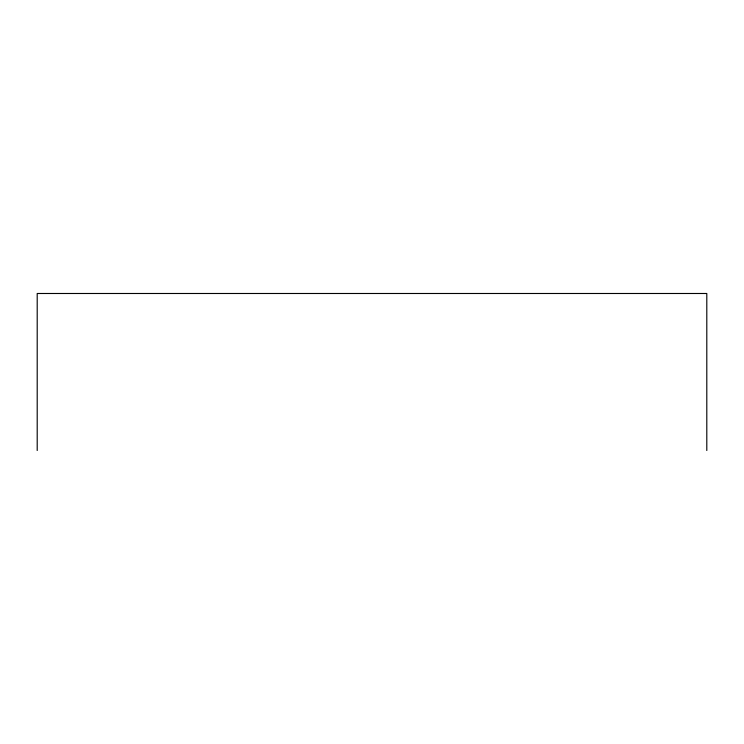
<?xml version="1.0" encoding="UTF-8"?>
<svg xmlns="http://www.w3.org/2000/svg" width="744" height="744" viewBox="0 0 744 744"><rect width="100%" height="100%" fill="white"/><g stroke="black" fill="none" stroke-linecap="round" stroke-linejoin="round"><path stroke-width="1.12" d="M706.8 450.511L706.8 293.489L37.2 293.489L37.2 450.511"/></g></svg>
